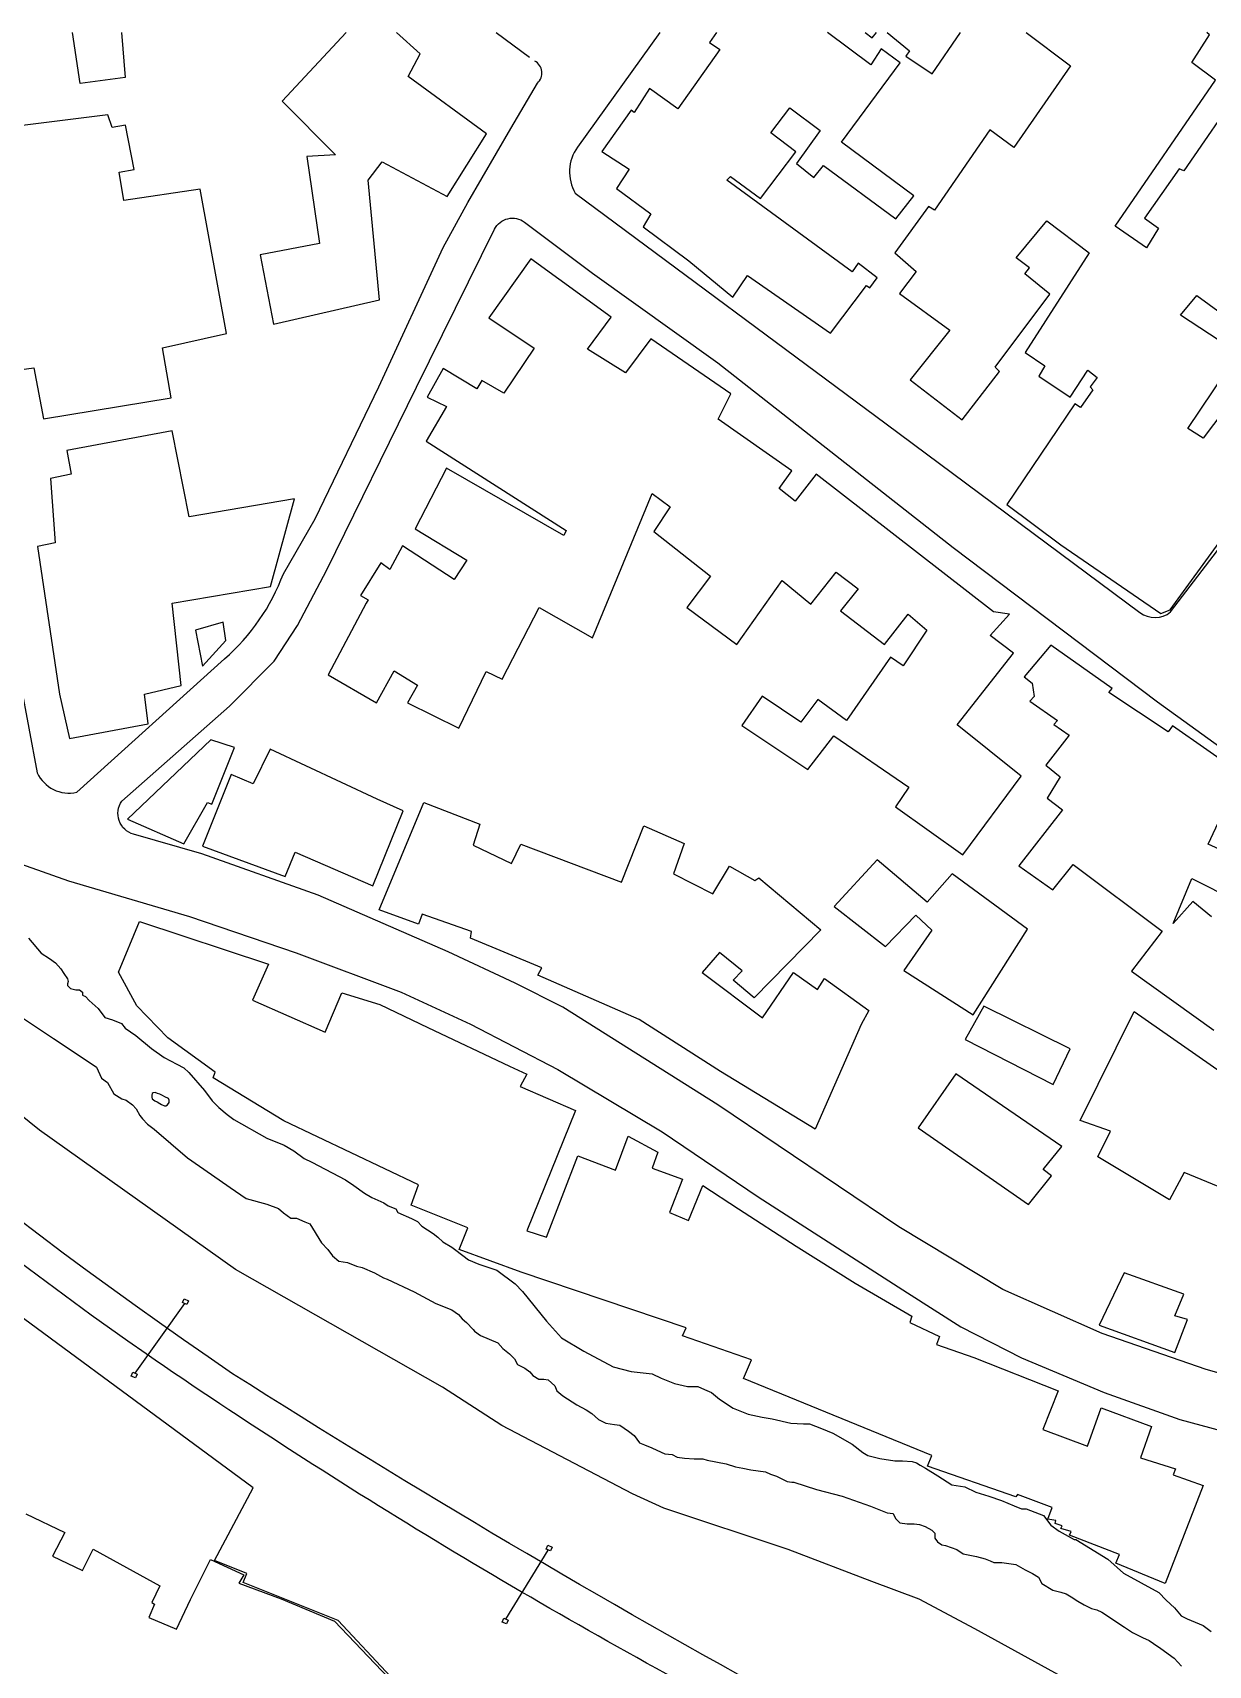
# Model space of a CAD drawing. Header units: metres. Extents: x 320405 to 332543, y 7395686 to 7410003.
# Drawn here: x 320744.4 to 320886.7, y 7409802.5 to 7410000 of the extents above; entities that cross this region are included whole.
import ezdxf

# ---------------------------------------------------------------- set-up
doc = ezdxf.new("R2010")
doc.units = ezdxf.units.M
doc.header["$LTSCALE"] = 10
doc.header["$MEASUREMENT"] = 0
doc.linetypes.add('DASHED', pattern=[0.75, 0.5, -0.25])
for name, color, linetype in [('Divisas', 45, 'Continuous'), ('Edificações', 30, 'Continuous'), ('Hidrografia', 140, 'Continuous'), ('Linha Férrea', 20, 'Continuous'), ('Pórticos', 45, 'Continuous'), ('Vias Primárias', 230, 'Continuous'), ('Vias Secundárias', 230, 'DASHED')]:
    doc.layers.add(name, color=color, linetype=linetype)

msp = doc.modelspace()

# ---------------------------------------------------------------- linework, layer by layer
at = {"layer": 'Divisas'}
for points in [[(320870.53, 7409800.29), (320858.42, 7409806.93), (320851.71, 7409810.52), (320845.96, 7409812.67), (320835.85, 7409816.54), (320820.8, 7409821.55), (320817.02, 7409823.26), (320801.21, 7409831.53), (320794.02, 7409836.19), (320768.97, 7409850.42), (320745.25, 7409867.24), (320727.87, 7409881.25), (320704.46, 7409900.66), (320685.07, 7409919.55), (320678.52, 7409927.19), (320669.94, 7409937.42), (320649.27, 7409962.46), (320635.24, 7409979.63), (320621.04, 7410000)], [(320787.74, 7409801.17), (320781.39, 7409807.95), (320769.9, 7409812.56), (320770.34, 7409813.62), (320766.46, 7409815.21), (320771.12, 7409824), (320732.23, 7409852.64), (320691.67, 7409887.14), (320676.04, 7409902.32), (320674.28, 7409907.13), (320671.48, 7409910.68), (320655.12, 7409925.07), (320650.17, 7409929.77), (320632.55, 7409951.5), (320614.5, 7409975.36)]]:
    msp.add_lwpolyline(points, dxfattribs=at)
at = {"layer": 'Edificações'}
for points in [[(320755.18, 7410000), (320755.65, 7409994.57), (320750.18, 7409993.86), (320749.27, 7410000)], [(320782.39, 7410000), (320774.61, 7409991.72), (320781.07, 7409985.24), (320777.62, 7409985.02), (320779.15, 7409974.51), (320771.95, 7409973.12), (320773.57, 7409964.75), (320786.42, 7409967.69), (320785.02, 7409982.15), (320786.71, 7409984.37), (320794.57, 7409980.19), (320799.34, 7409987.75), (320789.87, 7409994.71), (320791.34, 7409997.45), (320788.47, 7410000)], [(320827.17, 7410000), (320826.32, 7409998.79), (320827.58, 7409997.95), (320822.51, 7409990.79), (320819.08, 7409993.25), (320817.21, 7409990.35), (320816.84, 7409990.64), (320813.31, 7409985.62), (320816.62, 7409983.5), (320815.08, 7409981.14), (320819.21, 7409978.07), (320818.29, 7409976.52), (320823.84, 7409972.39), (320829.15, 7409968.02), (320830.92, 7409970.62), (320840.96, 7409963.65), (320845.33, 7409969.43), (320845.73, 7409969.15), (320846.61, 7409970.33), (320844.32, 7409972.11), (320843.58, 7409971.07), (320828.42, 7409982.17), (320828.86, 7409982.61), (320832.48, 7409979.95), (320836.78, 7409985.58), (320833.74, 7409987.87), (320836.04, 7409990.9), (320839.72, 7409988.18), (320836.87, 7409984.17), (320838.94, 7409982.47), (320840.13, 7409983.95), (320848.88, 7409977.5), (320851.03, 7409980.25), (320842.28, 7409986.76), (320849.4, 7409996.34), (320847.1, 7409998.04), (320845.84, 7409996.12), (320840.59, 7410000)], [(320845.17, 7410000), (320845.99, 7409999.38), (320846.51, 7410000)], [(320847.81, 7410000), (320850.51, 7409997.82), (320850.07, 7409997.15), (320853.25, 7409995), (320856.71, 7410000)], [(320864.63, 7410000), (320870.02, 7409995.97), (320863.13, 7409986.12), (320860.24, 7409988.26), (320853.56, 7409978.54), (320852.82, 7409978.98), (320848.74, 7409973.35), (320851.33, 7409971.12), (320849.33, 7409968.46), (320855.41, 7409964), (320850.59, 7409958), (320856.89, 7409953.18), (320861.41, 7409959.03), (320860.9, 7409959.55), (320867.49, 7409968.38), (320864.46, 7409970.82), (320865.05, 7409971.56), (320863.42, 7409972.75), (320867.12, 7409977.26), (320872.24, 7409973.35), (320864.53, 7409961.33), (320866.9, 7409959.7), (320866.16, 7409958.44), (320869.95, 7409955.91), (320872.1, 7409959.17), (320873.21, 7409958.28), (320872.39, 7409957.17), (320872.69, 7409956.8), (320871.21, 7409954.65), (320870.54, 7409955.1), (320862.31, 7409942.94), (320868.84, 7409938.04), (320880.92, 7409929.74), (320882.04, 7409930.18), (320894.87, 7409947.82)], [(320890.76, 7409993.51), (320883.73, 7409983.27), (320883.13, 7409983.51), (320878.96, 7409977.56), (320880.63, 7409976.37), (320879.2, 7409973.99), (320875.39, 7409976.61), (320887.53, 7409994.24), (320884.68, 7409996.38), (320886.81, 7409999.75), (320886.48, 7410000)], [(320892.43, 7409959.4), (320886.04, 7409950.95), (320884.19, 7409952.13), (320890.34, 7409961.24), (320883.3, 7409965.85), (320885.3, 7409968.22), (320899.46, 7409957.85)], [(320896.64, 7409897.3), (320886.65, 7409901.83), (320890.66, 7409910.37), (320882.32, 7409916.15), (320881.8, 7409915.43), (320874.62, 7409920.18), (320875.06, 7409920.67), (320867.61, 7409925.93), (320864.4, 7409922.08), (320865.36, 7409921.31), (320865.62, 7409919.71), (320865.1, 7409919.13), (320868.44, 7409916.82), (320867.99, 7409916.31), (320869.85, 7409915.02), (320867.03, 7409911.42), (320868.77, 7409910), (320867.17, 7409907.43), (320869.03, 7409906.02), (320863.76, 7409899.22), (320867.87, 7409896.32), (320870.31, 7409899.4), (320881.07, 7409891.33), (320877.37, 7409886.49), (320887.36, 7409879.37)], [(320887.06, 7409893.07), (320884.79, 7409894.93), (320882.42, 7409892.25), (320884.69, 7409897.7), (320895.5, 7409892.25)], [(320891.76, 7409858.85), (320883.75, 7409862.14), (320881.97, 7409858.85), (320873.32, 7409864.02), (320874.82, 7409867.12), (320871.16, 7409868.44), (320877.72, 7409881.61), (320889.96, 7409873.05)], [(320743.63, 7409820.85), (320748.34, 7409818.59), (320746.85, 7409815.75), (320750.47, 7409814.01), (320751.76, 7409816.59), (320759.84, 7409812.13), (320758.87, 7409810.13), (320759.19, 7409809.93), (320758.48, 7409808.32), (320761.84, 7409806.9), (320763.52, 7409810.51), (320765.97, 7409815.35), (320769.99, 7409813.48), (320769.4, 7409812.45), (320774.5, 7409810.57), (320780.96, 7409807.86), (320787.49, 7409801.02)]]:
    msp.add_lwpolyline(points, dxfattribs=at)
for points in [[(320753.53, 7409990.08), (320735.12, 7409987.78), (320737.28, 7409968.66), (320740.06, 7409968.98), (320741.62, 7409959.04), (320744.58, 7409959.46), (320745.76, 7409953.3), (320761.21, 7409955.85), (320760.13, 7409961.87), (320767.9, 7409963.63), (320764.7, 7409981.09), (320755.47, 7409979.68), (320754.91, 7409983.11), (320756.74, 7409983.44), (320755.66, 7409988.8), (320754.06, 7409988.52), (320753.53, 7409990.08)], [(320784.8, 7409930.98), (320780.21, 7409922.32), (320786.02, 7409918.95), (320788.17, 7409922.83), (320791.02, 7409921.09), (320789.8, 7409918.95), (320796.02, 7409915.89), (320799.29, 7409922.72), (320801.24, 7409921.8), (320805.73, 7409930.47), (320812.16, 7409926.81), (320819.41, 7409944.26), (320821.55, 7409942.63), (320819.61, 7409939.67), (320826.46, 7409934.25), (320823.6, 7409930.48), (320829.62, 7409925.99), (320835.13, 7409933.74), (320838.6, 7409930.89), (320841.66, 7409934.76), (320844.32, 7409932.72), (320842.17, 7409930.07), (320847.49, 7409925.98), (320850.35, 7409929.65), (320852.6, 7409927.72), (320849.74, 7409923.43), (320848.21, 7409924.45), (320842.9, 7409916.8), (320839.43, 7409919.35), (320837.39, 7409916.6), (320832.7, 7409919.76), (320830.25, 7409916.19), (320838.21, 7409910.89), (320841.37, 7409914.97), (320850.46, 7409908.73), (320848.83, 7409906.38), (320856.99, 7409900.57), (320864.04, 7409910.06), (320856.28, 7409916.28), (320863.12, 7409924.96), (320860.27, 7409927.1), (320862.61, 7409929.65), (320860.67, 7409929.96), (320839.23, 7409946.61), (320836.68, 7409943.35), (320834.74, 7409944.88), (320836.27, 7409947.02), (320827.38, 7409953.25), (320828.91, 7409956.31), (320819.21, 7409962.95), (320816.15, 7409958.87), (320811.56, 7409961.73), (320814.42, 7409965.6), (320804.72, 7409972.64), (320799.62, 7409965.5), (320805.13, 7409961.83), (320801.45, 7409956.41), (320798.79, 7409957.94), (320798.18, 7409956.92), (320794.1, 7409959.37), (320792.16, 7409955.9), (320794.51, 7409954.78), (320792.06, 7409950.6), (320809, 7409939.78), (320808.69, 7409939.17), (320794.51, 7409947.32), (320790.73, 7409939.98), (320796.96, 7409936.19), (320795.43, 7409933.84), (320789.2, 7409937.92), (320787.67, 7409935.07), (320786.55, 7409935.88), (320784.1, 7409931.91), (320785.02, 7409931.4)], [(320761.33, 7409951.85), (320748.58, 7409949.48), (320749.11, 7409946.58), (320746.59, 7409946.06), (320747.16, 7409938.3), (320745.02, 7409937.87), (320747.67, 7409919.98), (320748.91, 7409914.61), (320758.42, 7409916.42), (320757.99, 7409919.98), (320762.42, 7409921.03), (320761.33, 7409931.01), (320773.22, 7409933.02), (320776.13, 7409943.62), (320763.38, 7409941.44), (320761.33, 7409951.85)], [(320767.8, 7409926.49), (320767.47, 7409928.68), (320764.14, 7409927.73), (320765, 7409923.36), (320767.8, 7409926.49)], [(320766.01, 7409914.45), (320755.91, 7409904.86), (320762.74, 7409901.9), (320765.6, 7409906.9), (320766.11, 7409906.7), (320768.86, 7409913.53)], [(320786.12, 7409907.31), (320773.16, 7409913.32), (320771.12, 7409909.14), (320768.47, 7409910.26), (320765, 7409901.59), (320775, 7409897.92), (320776.22, 7409900.88), (320785.61, 7409896.8), (320789.28, 7409905.87)], [(320844.69, 7409880.02), (320839.11, 7409867.36), (320827.66, 7409874.34), (320817.81, 7409880.63), (320805.54, 7409886), (320806.04, 7409886.91), (320797.42, 7409890.47), (320797.52, 7409891.28), (320791.55, 7409893.4), (320791.14, 7409892.19), (320786.38, 7409893.91), (320791.75, 7409906.89), (320798.54, 7409904.26), (320797.73, 7409901.73), (320802.39, 7409899.5), (320803.51, 7409901.83), (320815.67, 7409897.27), (320818.4, 7409904.06), (320823.28, 7409901.92), (320821.97, 7409898.27), (320826.73, 7409895.84), (320828.76, 7409899.18), (320831.81, 7409897.46), (320832.31, 7409897.76), (320839.81, 7409891.48), (320831.71, 7409883.28), (320829.17, 7409885.4), (320830.29, 7409886.52), (320827.55, 7409888.74), (320825.42, 7409886.31), (320832.72, 7409880.84), (320836.47, 7409886.31), (320839.41, 7409884.28), (320840.22, 7409885.6), (320845.59, 7409881.75)], [(320853.21, 7409891.45), (320849.82, 7409886.57), (320858.23, 7409881.2), (320864.79, 7409891.57), (320855.67, 7409898.26), (320852.67, 7409894.83), (320846.61, 7409899.95), (320841.42, 7409894.33), (320847.61, 7409889.46), (320851.29, 7409893.27)], [(320886.06, 7409824.29), (320881.45, 7409812.42), (320875.5, 7409814.87), (320875.93, 7409815.92), (320869.89, 7409818.28), (320870.07, 7409818.72), (320868.84, 7409819.07), (320869.01, 7409819.42), (320868.14, 7409819.68), (320868.23, 7409820.03), (320867.26, 7409820.21), (320867.79, 7409821.61), (320863.57, 7409823.19), (320863.4, 7409822.92), (320852.71, 7409826.6), (320853.22, 7409827.92), (320830.44, 7409837.22), (320831.4, 7409839.49), (320823.07, 7409842.38), (320823.51, 7409843.34), (320803.53, 7409850.09), (320796.06, 7409852.82), (320797.09, 7409855.44), (320790.23, 7409858.17), (320791.11, 7409860.63), (320774.81, 7409868.38), (320766.27, 7409873.58), (320766.53, 7409874.29), (320760.81, 7409878.42), (320757.03, 7409882.29), (320754.83, 7409886.35), (320757.38, 7409892.51), (320772.96, 7409887.32), (320771.04, 7409883), (320779.84, 7409879.13), (320781.86, 7409883.88), (320786.44, 7409882.47), (320792.24, 7409879.66), (320802.11, 7409874.99), (320804.22, 7409874.02), (320803.43, 7409872.52), (320810.12, 7409869.62), (320804.23, 7409855.1), (320806.61, 7409854.31), (320810.39, 7409864.16), (320814.97, 7409862.4), (320816.47, 7409866.53), (320820.07, 7409864.6), (320819.37, 7409862.66), (320823.07, 7409861.34), (320821.48, 7409857.3), (320823.77, 7409856.33), (320825.53, 7409860.55), (320829.84, 7409857.74), (320836.81, 7409853.24), (320843.94, 7409848.75), (320850.81, 7409844.78), (320850.55, 7409843.99), (320854.16, 7409842.32), (320853.8, 7409841.35), (320858.29, 7409839.77), (320868.5, 7409835.72), (320866.67, 7409831.04), (320872.04, 7409829.02), (320873.71, 7409833.68), (320879.78, 7409831.4), (320878.46, 7409827.61), (320882.69, 7409826.29), (320882.42, 7409825.59)], [(320857.26, 7409878.21), (320867.89, 7409872.8), (320869.95, 7409877.09), (320859.5, 7409882.25)], [(320851.57, 7409867.54), (320864.92, 7409858.27), (320867.69, 7409861.73), (320866.7, 7409862.52), (320868.97, 7409865.28), (320856.12, 7409874.08)], [(320876.48, 7409849.99), (320873.45, 7409843.66), (320882.61, 7409840.35), (320884.17, 7409844.34), (320882.64, 7409844.8), (320883.72, 7409847.44)]]:
    msp.add_lwpolyline(points, close=True, dxfattribs=at)
at = {"layer": 'Hidrografia'}
for points in [[(320743.93, 7409890.49), (320745.49, 7409888.66), (320746.49, 7409888.02), (320747.21, 7409887.48), (320747.85, 7409886.76), (320748.21, 7409886.21), (320748.66, 7409885.58), (320748.75, 7409885.22), (320748.66, 7409884.95), (320748.66, 7409884.76), (320749.02, 7409884.4), (320749.66, 7409884.22), (320750.11, 7409884.22), (320750.47, 7409883.95), (320750.47, 7409883.59), (320750.84, 7409883.41), (320751.29, 7409882.95), (320752.38, 7409881.96), (320753.19, 7409880.87), (320754.1, 7409880.6), (320755.19, 7409880.15), (320755.64, 7409879.6), (320756.91, 7409878.7), (320758.82, 7409877.14), (320760.36, 7409876.06), (320761.9, 7409875.24), (320762.72, 7409874.79), (320763.35, 7409874.24), (320765.25, 7409872.07), (320766.16, 7409870.8), (320766.97, 7409869.99), (320767.97, 7409869.17), (320768.79, 7409868.54), (320772.77, 7409866.28), (320774.86, 7409865.46), (320776.03, 7409864.74), (320777.3, 7409863.83), (320778.21, 7409863.38), (320782.3, 7409861.27), (320783.3, 7409860.55), (320784.57, 7409859.64), (320785.47, 7409859.1), (320786.92, 7409858.46), (320787.47, 7409858.1), (320788.37, 7409857.74), (320788.64, 7409857.29), (320790.28, 7409856.56), (320791, 7409856.2), (320791.54, 7409855.66), (320792.9, 7409854.75), (320793.45, 7409854.3), (320794.08, 7409853.75), (320795.17, 7409853.12), (320795.62, 7409852.76), (320797.16, 7409851.58), (320798.43, 7409851.04), (320800.6, 7409850.31), (320802.8, 7409848.67), (320803.7, 7409847.76), (320806.6, 7409844.14), (320808.41, 7409842.15), (320811.13, 7409840.52), (320814.67, 7409838.62), (320816.84, 7409838.07), (320819.38, 7409837.8), (320820.46, 7409837.26), (320822.1, 7409836.62), (320823.65, 7409836.25), (320824.92, 7409836.25), (320825.74, 7409835.88), (320826.55, 7409835.52), (320827.55, 7409834.71), (320829.18, 7409833.62), (320830.99, 7409832.9), (320832.71, 7409832.53), (320833.89, 7409832.35), (320836.16, 7409831.81), (320837.7, 7409831.72), (320838.42, 7409831.72), (320839.87, 7409831.18), (320841.23, 7409830.63), (320843.59, 7409829.27), (320844.86, 7409828.28), (320845.49, 7409827.92), (320846.94, 7409827.55), (320848.75, 7409827.28), (320849.66, 7409827.28), (320850.84, 7409827.19), (320851.38, 7409827.01), (320851.83, 7409826.74), (320852.47, 7409826.38), (320853.94, 7409825.45), (320855.66, 7409824.37), (320857.2, 7409824.1), (320858.56, 7409823.46), (320860.1, 7409823.01), (320861.64, 7409822.47), (320863.18, 7409821.83), (320864.08, 7409821.47), (320864.63, 7409821.47), (320866.73, 7409820.64), (320867.64, 7409819.47), (320868.63, 7409818.74), (320870.45, 7409817.75), (320870.63, 7409817.75), (320874.52, 7409815.39), (320876.43, 7409813.67), (320880.69, 7409811.32), (320881.59, 7409810.41), (320882.59, 7409809.5), (320883.4, 7409808.51), (320884.13, 7409808.15), (320886.03, 7409807.33), (320887.03, 7409806.61)], [(320742, 7409881.64), (320746.95, 7409878.34), (320749.82, 7409876.43), (320752.17, 7409874.86), (320752.78, 7409873.56), (320753.48, 7409873.04), (320754.26, 7409871.65), (320755.22, 7409871.04), (320755.74, 7409870.87), (320756.52, 7409870.34), (320756.96, 7409869.82), (320757.39, 7409869.04), (320757.74, 7409868.61), (320758.35, 7409868), (320759.13, 7409867.39), (320763.16, 7409863.91), (320766.08, 7409861.89), (320768.35, 7409860.33), (320770.29, 7409859.01), (320772.76, 7409858.3), (320774.17, 7409857.78), (320774.79, 7409857.25), (320775.67, 7409856.63), (320776.38, 7409856.63), (320777.35, 7409856.19), (320777.96, 7409855.92), (320779.37, 7409853.63), (320780.17, 7409852.84), (320780.7, 7409852.05), (320781.49, 7409851.43), (320782.55, 7409851.25), (320783.6, 7409850.81), (320784.31, 7409850.64), (320785.81, 7409850.02), (320786.87, 7409849.4), (320787.31, 7409849.23), (320790.58, 7409847.71), (320793.23, 7409846.3), (320795.17, 7409845.51), (320795.96, 7409844.98), (320796.4, 7409844.45), (320796.93, 7409844.01), (320797.72, 7409843.13), (320797.9, 7409842.96), (320798.61, 7409842.43), (320800.72, 7409841.55), (320801.34, 7409840.84), (320802.13, 7409840.22), (320802.75, 7409839.61), (320803.1, 7409838.9), (320803.98, 7409838.46), (320804.6, 7409838.02), (320804.95, 7409837.58), (320805.66, 7409837.14), (320806.28, 7409837.14), (320806.8, 7409837.05), (320807.6, 7409836.35), (320807.86, 7409835.73), (320808.57, 7409835.11), (320810.26, 7409834.03), (320811.41, 7409833.42), (320812.11, 7409832.98), (320812.91, 7409832.27), (320813.79, 7409831.83), (320814.85, 7409831.65), (320815.46, 7409831.57), (320816.52, 7409830.86), (320817.23, 7409830.33), (320817.84, 7409829.45), (320818.46, 7409829.19), (320819.34, 7409828.83), (320820.49, 7409828.31), (320820.93, 7409828.13), (320821.81, 7409828.04), (320822.43, 7409827.69), (320823.31, 7409827.6), (320824.46, 7409827.51), (320825.51, 7409827.51), (320826.04, 7409827.34), (320828.33, 7409826.9), (320829.48, 7409826.54), (320830.36, 7409826.37), (320831.33, 7409826.19), (320833.1, 7409825.93), (320833.71, 7409825.66), (320834.42, 7409825.4), (320835.74, 7409824.78), (320836.27, 7409824.69), (320836.53, 7409824.69), (320839.29, 7409823.8), (320842.37, 7409823.01), (320845.81, 7409821.77), (320847.84, 7409820.98), (320848.55, 7409820.89), (320848.81, 7409820.28), (320849.34, 7409819.75), (320850.22, 7409819.66), (320851.1, 7409819.66), (320851.72, 7409819.57), (320852.42, 7409819.31), (320853.22, 7409818.87), (320853.57, 7409818.51), (320853.57, 7409817.9), (320853.92, 7409817.46), (320854.45, 7409817.1), (320854.89, 7409817.01), (320856.24, 7409816.56), (320857.03, 7409816.03), (320858.62, 7409815.68), (320859.68, 7409815.42), (320860.29, 7409815.15), (320860.73, 7409814.98), (320861.7, 7409814.98), (320863.38, 7409814.71), (320864.53, 7409814.09), (320865.41, 7409813.65), (320866.11, 7409813.21), (320866.55, 7409812.42), (320867.88, 7409811.63), (320868.85, 7409811.36), (320869.46, 7409811.19), (320870.08, 7409810.83), (320870.87, 7409810.31), (320871.67, 7409809.86), (320872.55, 7409809.42), (320873.17, 7409809.25), (320873.78, 7409808.98), (320876.52, 7409807.13), (320877.49, 7409806.52), (320878.72, 7409805.9), (320879.51, 7409805.55), (320880.04, 7409805.19), (320880.92, 7409804.58), (320882.53, 7409803.41), (320883.41, 7409802.45)]]:
    msp.add_lwpolyline(points, dxfattribs=at)
msp.add_lwpolyline([(320760.88, 7409871.1), (320760.45, 7409871.29), (320760.14, 7409871.44), (320759.83, 7409871.6), (320759.56, 7409871.71), (320759.25, 7409871.83), (320759.02, 7409871.79), (320758.91, 7409871.68), (320758.87, 7409871.48), (320758.87, 7409871.25), (320758.91, 7409871.06), (320759.22, 7409870.79), (320759.52, 7409870.67), (320759.83, 7409870.48), (320760.03, 7409870.36), (320760.38, 7409870.21), (320760.57, 7409870.21), (320760.76, 7409870.32), (320760.96, 7409870.59), (320760.96, 7409870.75), (320760.96, 7409870.9)], close=True, dxfattribs=at)
at = {"layer": 'Linha Férrea', "flags": 128}
for points in [[(321000, 7409665.79, 0.078197), (320889.69, 7409761.64, 0.016428), (320831.73, 7409795.8, -0.029281), (320758.16, 7409840.19, -0.075107), (320633.21, 7409959.15, -0.026282), (320603.28, 7410000, -0.026282)], [(321000, 7409672.46, 0.064653), (320912.3, 7409751.47, 0.030753), (320836.25, 7409797.86, -0.016147), (320768.63, 7409837.8, -0.096819), (320608.25, 7410000, -0.096819)]]:
    msp.add_lwpolyline(points, format="xyb", dxfattribs=at)
at = {"layer": 'Pórticos'}
for points in [[(320756.83, 7409837.86), (320762.84, 7409846.28)], [(320801.7, 7409808.11), (320806.82, 7409816.48)]]:
    msp.add_lwpolyline(points, dxfattribs=at)
for points in [[(320762.77, 7409846.86), (320763.3, 7409846.63), (320763.11, 7409846.17), (320762.58, 7409846.4)], [(320756.56, 7409837.98), (320757.1, 7409837.75), (320756.9, 7409837.29), (320756.37, 7409837.52)], [(320806.75, 7409817.06), (320807.28, 7409816.83), (320807.09, 7409816.37), (320806.56, 7409816.6)], [(320801.44, 7409808.22), (320801.97, 7409808), (320801.77, 7409807.54), (320801.24, 7409807.76)]]:
    msp.add_lwpolyline(points, close=True, dxfattribs=at)
at = {"layer": 'Vias Primárias'}
for points in [[(320730.75, 7410000), (320730.87, 7409999.34), (320732.47, 7409989.52), (320734.1, 7409979.36), (320736.01, 7409967.09), (320737.92, 7409956.13), (320739.78, 7409944.04), (320741.49, 7409932.74), (320742.98, 7409921.29), (320745, 7409910.49, 0.356699), (320749.77, 7409908.13), (320767.66, 7409924.26, 0.124757), (320774.77, 7409934.56), (320778.62, 7409941.18), (320786.32, 7409957.16), (320794.12, 7409974.03), (320797.08, 7409979.47), (320802.31, 7409988.4), (320805.52, 7409993.89, 0.506702), (320805.2, 7409996.57)], [(320820.33, 7410000), (320810.35, 7409986.15, 0.297243), (320810.09, 7409980.58), (320847.71, 7409952.68), (320878.39, 7409929.87, 0.340144), (320882.11, 7409929.93), (320900.49, 7409953.92), (320913.75, 7409971.48), (320916.42, 7409974.85, 0.390072), (320916.08, 7409979.62), (320893.29, 7409996.01), (320887.9, 7410000)], [(320903.09, 7409833.57), (320886.41, 7409838.33), (320873.82, 7409842.67), (320861.8, 7409847.97), (320849.22, 7409855.57), (320827.33, 7409870.31), (320808.57, 7409882.13), (320802.82, 7409885.05), (320794.7, 7409888.84), (320778.98, 7409895.68), (320764.9, 7409900.66), (320756.64, 7409903.05, -0.514391), (320755.23, 7409907.06), (320768.24, 7409918.55), (320773.66, 7409923.98), (320776.48, 7409928.31), (320780.05, 7409935.02), (320790.89, 7409957.14), (320800.32, 7409976.22, -0.471449), (320803.94, 7409977.07), (320812.18, 7409970.91), (320827.34, 7409960.05), (320855.8, 7409937.74), (320880.53, 7409919.05), (320898.34, 7409906.22)], [(320740.42, 7409900.37), (320748.77, 7409897.42), (320763.4, 7409893.12), (320776.31, 7409888.71), (320789.03, 7409883.96), (320797.42, 7409880.09), (320807.96, 7409874.61), (320820.58, 7409867.06), (320832.2, 7409859.21), (320850.3, 7409847.57), (320856.75, 7409843.48), (320864.07, 7409839.72), (320874.07, 7409835.53), (320883.24, 7409832.28), (320895.93, 7409828.84), (320911, 7409824.76), (320924.58, 7409820.76, -0.067227), (320939.76, 7409813.98, -0.021397), (320950.54, 7409806.65), (320967.75, 7409794.5)]]:
    msp.add_lwpolyline(points, format="xyb", dxfattribs=at)
at = {"layer": 'Vias Secundárias', "flags": 128}
msp.add_lwpolyline([(320800.5, 7410000), (320805.2, 7409996.57)], dxfattribs=at)

doc.saveas('drawing.dxf')
